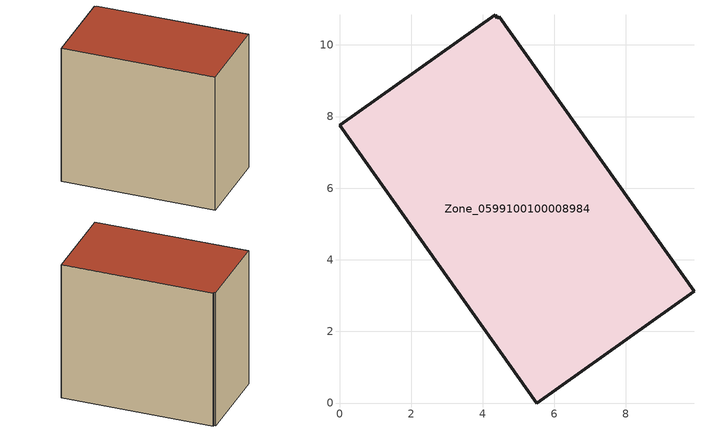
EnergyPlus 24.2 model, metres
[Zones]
Zone_0599100100008984
 floor ground (C_G): 4.46,10.79 9.9,3.12 5.5,0 0,7.75 4.35,10.84 4.41,10.75 z0
 wall outside (C_F): 5.5,0 9.9,3.12 4.46,10.79 4.41,10.75 4.35,10.84 0,7.75 5.5,0 z0:8.77
 roof outside (C_R): 9.9,3.12 4.46,10.79 4.41,10.75 4.35,10.84 0,7.75 5.5,0 z8.77
[BUILDING]
Pand.0599100100008984: North Axis=0; Terrain=City; Loads Convergence Tolerance Value=0.04; Temperature Convergence Tolerance Value=0.4; Solar Distribution=FullExterior; Maximum Number of Warmup Days=25; Minimum Number of Warmup Days=1
[Site:Location]
Rotterdam.The.Hague.AP_ZH_NLD Design_Conditions: Latitude=51.96; Longitude=4.45; Time Zone=1; Elevation=-4.5
[SITE:GROUNDTEMPERATURE:BUILDINGSURFACE]
18, 18, 18, 18, 18, 18, 18, 18, 18, 18, 18, 18
[MATERIAL] Thermal Absorptance=0.9; Solar Absorptance=0.7; Visible Absorptance=0.7
Name | Roughness | Thickness | Conductivity | Density | Specific Heat
G.TI.2006-2014 | MediumSmooth | 0.15 | 0.06 | 540 | 1210
F.TI.2006-2014 | Rough | 0.3 | 0.12 | 1920 | 840
R.TI.2006-2014 | MediumRough | 0.2 | 0.08 | 1500 | 1000
[CONSTRUCTION]
C_G: G.TI.2006-2014
C_F: F.TI.2006-2014
C_R: R.TI.2006-2014
[ZONE]
Zone_0599100100008984: Type=1; Multiplier=1; Ceiling Height=Autocalculate; Volume=Autocalculate; Floor Area=autocalculate; Part of Total Floor Area=Yes
[ZONEINFILTRATION:DESIGNFLOWRATE]
Infil_Zone_0599100100008984: Zone or ZoneList or Space or SpaceList=Zone_0599100100008984; Schedule=AlwaysOn; Design Flow Rate Calculation Method=Flow/Area; Flow Rate per Floor Area=0.0015; Constant Term Coefficient=1; Temperature Term Coefficient=0; Velocity Term Coefficient=0; Velocity Squared Term Coefficient=0
[HVACTEMPLATE:ZONE:IDEALLOADSAIRSYSTEM]
Zone_0599100100008984: Maximum Heating Supply Air Temperature=50; Minimum Cooling Supply Air Temperature=13; Maximum Heating Supply Air Humidity Ratio=0.0156; Minimum Cooling Supply Air Humidity Ratio=0.0077; Heating Limit=NoLimit; Cooling Limit=NoLimit; Dehumidification Control Type=ConstantSensibleHeatRatio; Cooling Sensible Heat Ratio=0.7; Dehumidification Setpoint=60; Humidification Control Type=None; Humidification Setpoint=30; Outdoor Air Method=None; Outdoor Air Flow Rate per Person=0.00944; Outdoor Air Flow Rate per Zone Floor Area=0; Outdoor Air Flow Rate per Zone=0; Demand Controlled Ventilation Type=None; Outdoor Air Economizer Type=NoEconomizer; Heat Recovery Type=None; Sensible Heat Recovery Effectiveness=0.7; Latent Heat Recovery Effectiveness=0.65
[ZONECONTROL:THERMOSTAT]
ThermostatControl_Zone_0599100100008984: Zone or ZoneList=Zone_0599100100008984; Control Type Schedule=DualSetpointControlType; Control 1=Thermostat_Zone_0599100100008984; Temperature Difference Between Cutout And Setpoint=0
[THERMOSTATSETPOINT:DUALSETPOINT]
Thermostat_Zone_0599100100008984: Heating Setpoint Temperature Schedule=HeatingSetpoint_Zone_0599100100008984; Cooling Setpoint Temperature Schedule=CoolingSetpoint_Zone_0599100100008984
[SCHEDULE:COMPACT]
HeatingSetpoint_Zone_0599100100008984: Through: 12/31, For: AllDays, Until: 24:00, 21
CoolingSetpoint_Zone_0599100100008984: Through: 12/31, For: AllDays, Until: 24:00, 24
DualSetpointControlType: Through: 12/31, For: AllDays, Until: 24:00, 4
AlwaysOn: Through: 12/31, For: AllDays, Until: 24:00, 1
